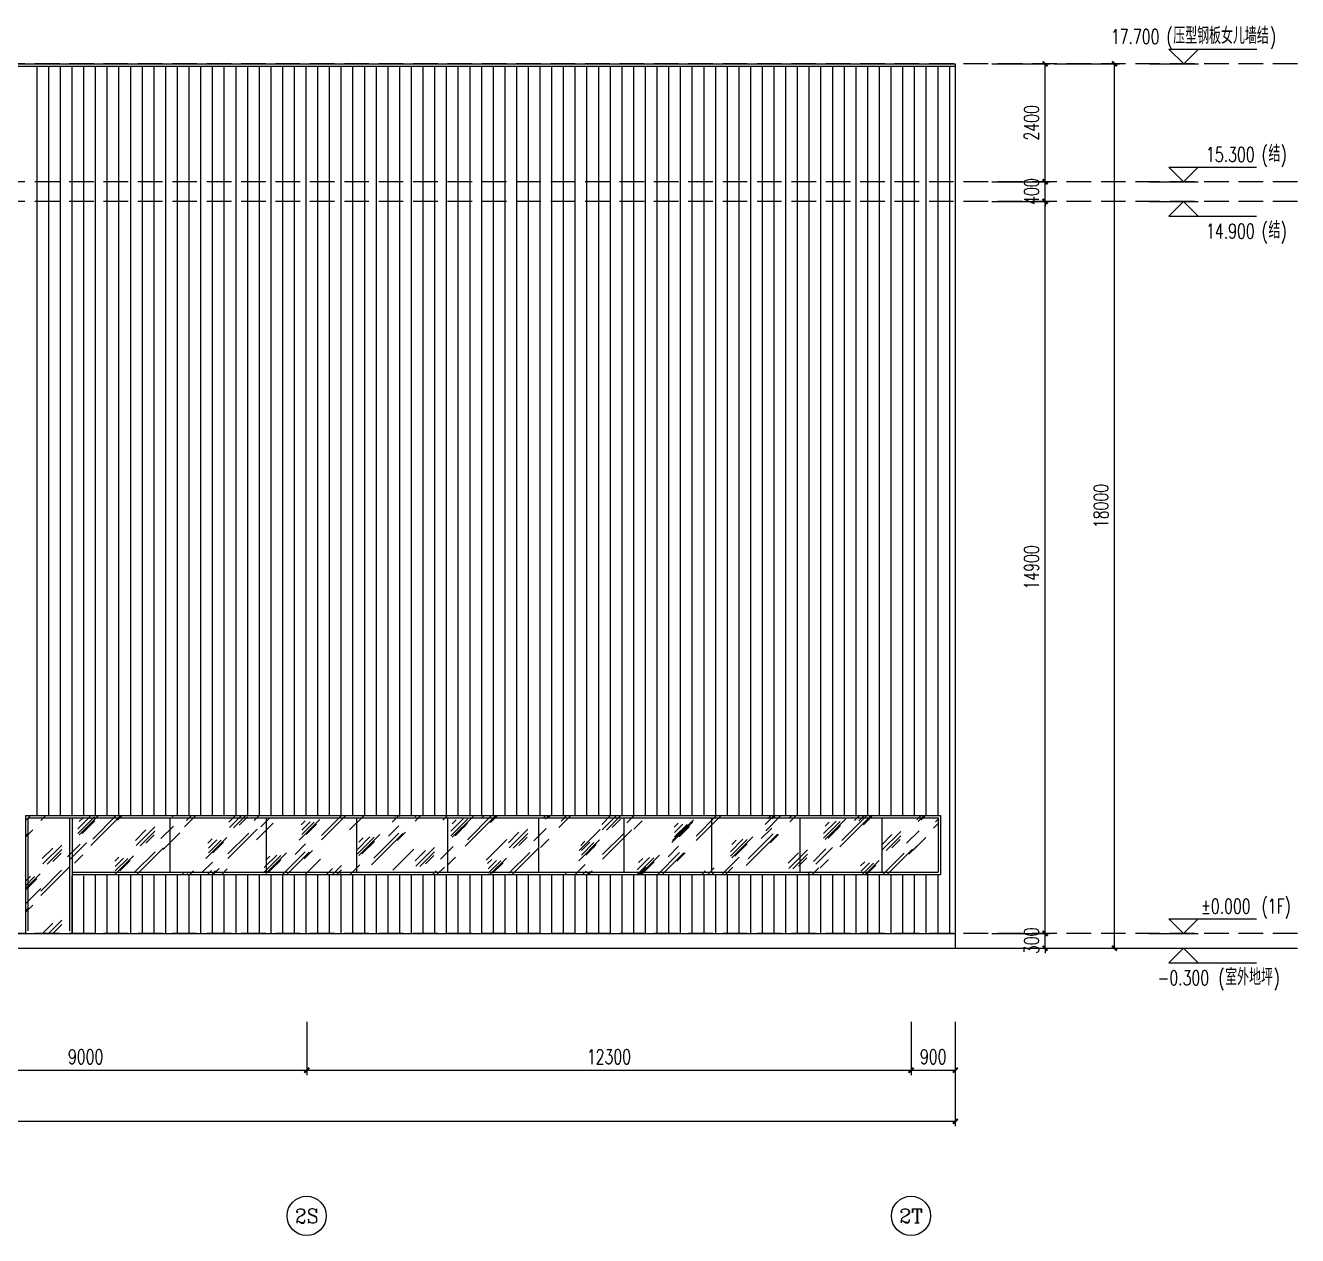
# Model space of a CAD drawing. Extents: x -2377130 to 293730, y -2 to 754590.
# Drawn here: x -764284 to -738393, y 511087 to 535719 of the extents above; entities that cross this region are included whole.
import ezdxf
from ezdxf.enums import TextEntityAlignment as Align

# ---------------------------------------------------------------- set-up
doc = ezdxf.new("R2010")
doc.units = 0
doc.header["$LTSCALE"] = 1000
doc.header["$MEASUREMENT"] = 0
doc.linetypes.add('__DASH', pattern=[0.35, 0.25, -0.1])
doc.linetypes.add('DOTE', pattern=[2.42, 2, -0.2, 0.02, -0.2])
doc.layers.get('Defpoints').update_dxf_attribs({"color": 210})
for name, color, linetype in [('A-AXIS-D', 1, 'Continuous'), ('A-AXIS-DOTE', 14, 'DOTE'), ('A-HATCH-2', 251, 'Continuous'), ('A-LIN-V', 9, 'Continuous'), ('A-WINDOW', 140, 'Continuous'), ('AS-WALL', 40, 'Continuous'), ('DIM_ELEV', 3, 'Continuous'), ('PUB_TEXT', 7, 'Continuous')]:
    doc.layers.add(name, color=color, linetype=linetype)
doc.layers.add('A-WALL-HATCH', color=8, linetype='Continuous', lineweight=13)
doc.styles.add('_TCH_AXIS', font='COMPLEX', dxfattribs={"bigfont": 'GBCBIG'})
doc.styles.add('_TCH_DIM', font='SIMPLEX', dxfattribs={"bigfont": 'GBCBIG'})
doc.styles.add('_TCH_DIM_T3', font='SIMPLEX', dxfattribs={"width": 0.705882, "bigfont": 'GBCBIG'})
doc.dimstyles.new('_TCH_ARCH&&100', dxfattribs={"dimtxt": 297.5, "dimasz": 100, "dimexe": 100, "dimexo": 100, "dimgap": 126.25, "dimtad": 1, "dimdec": 0, "dimzin": 0, "dimdsep": 46, "dimtxsty": '_TCH_DIM_T3', "dimblk": 'ARCHTICK', "dimcen": 0.09, "dimclrt": 7, "dimazin": 2, "dimtfac": 1, "dimtdec": 0, "dimtix": 1, "dimtmove": 2, "dimatfit": 3, "dimfxl": 0, "dimtolj": 1, "dimtzin": 0, "dimarcsym": 0})

# ---------------------------------------------------------------- blocks, each defined once
blk = doc.blocks.new('_ArchTick')
at = {"color": 0, "linetype": 'ByBlock', "const_width": 0.4}
blk.add_lwpolyline([(-0.5, -0.5), (0.5, 0.5)], dxfattribs=at)
blk = doc.blocks.new('*D1117')
at = {"layer": 'A-AXIS-D', "color": 0, "lineweight": -2}
for p, q in [((-903359, 515440), (-903359, 513313)), ((-745359, 515440), (-745359, 513313)), ((-903359, 513413), (-745359, 513413))]:
    blk.add_line(p, q, dxfattribs=at)
at = {"layer": 'Defpoints', "color": 0}
for p in [(-903359, 515540), (-745359, 515540), (-745359, 513413)]:
    blk.add_point(p, dxfattribs=at)
at = {"layer": 'A-AXIS-D', "color": 0, "lineweight": -2, "xscale": 100, "yscale": 100, "zscale": 100, "rotation": 180}
blk.add_blockref('_ArchTick', (-903359, 513413), dxfattribs=at)
at = {"layer": 'A-AXIS-D', "color": 0, "lineweight": -2, "xscale": 100, "yscale": 100, "zscale": 100}
blk.add_blockref('_ArchTick', (-745359, 513413), dxfattribs=at)
at = {"layer": 'A-AXIS-D', "color": 7, "insert": (-824359, 513688), "char_height": 297.5, "attachment_point": 5, "style": '_TCH_DIM_T3'}
blk.add_mtext('\\A1;158000', dxfattribs=at)
blk = doc.blocks.new('*D1116')
at = {"layer": 'A-AXIS-D', "color": 0, "lineweight": -2}
for p, q in [((-743353, 534937), (-742019, 534937)), ((-742119, 516937), (-742119, 534937)), ((-743353, 516937), (-742019, 516937))]:
    blk.add_line(p, q, dxfattribs=at)
at = {"layer": 'Defpoints', "color": 0}
for p in [(-743453, 534937), (-742119, 534937), (-743453, 516937)]:
    blk.add_point(p, dxfattribs=at)
at = {"layer": 'A-AXIS-D', "color": 0, "lineweight": -2, "xscale": 100, "yscale": 100, "zscale": 100}
for p, rotation in [((-742119, 534937), 90), ((-742119, 516937), 270)]:
    blk.add_blockref('_ArchTick', p, dxfattribs=dict(at, rotation=rotation))
at = {"layer": 'A-AXIS-D', "color": 7, "insert": (-742394, 525937), "char_height": 297.5, "attachment_point": 5, "rotation": 90, "style": '_TCH_DIM_T3'}
blk.add_mtext('\\A1;18000', dxfattribs=at)
blk = doc.blocks.new('*D1115')
at = {"layer": 'A-AXIS-D', "color": 0, "lineweight": -2}
for p, q in [((-743532, 517237), (-743532, 517337)), ((-744617, 517237), (-743432, 517237)), ((-743532, 516937), (-743532, 517237)), ((-744617, 516937), (-743432, 516937)), ((-743532, 516937), (-743532, 516837))]:
    blk.add_line(p, q, dxfattribs=at)
at = {"layer": 'Defpoints', "color": 0}
for p in [(-744717, 517237), (-743532, 517237), (-744717, 516937)]:
    blk.add_point(p, dxfattribs=at)
at = {"layer": 'A-AXIS-D', "color": 0, "lineweight": -2, "xscale": 100, "yscale": 100, "zscale": 100}
for p, rotation in [((-743532, 517237), 270), ((-743532, 516937), 90)]:
    blk.add_blockref('_ArchTick', p, dxfattribs=dict(at, rotation=rotation))
at = {"layer": 'A-AXIS-D', "color": 7, "insert": (-743807, 517087), "char_height": 297.5, "attachment_point": 5, "rotation": 90, "style": '_TCH_DIM_T3'}
blk.add_mtext('\\A1;300', dxfattribs=at)
blk = doc.blocks.new('*D1114')
at = {"layer": 'A-AXIS-D', "color": 0, "lineweight": -2}
for p, q in [((-744617, 532137), (-743432, 532137)), ((-743532, 517237), (-743532, 532137)), ((-744617, 517237), (-743432, 517237))]:
    blk.add_line(p, q, dxfattribs=at)
at = {"layer": 'Defpoints', "color": 0}
for p in [(-744717, 532137), (-743532, 532137), (-744717, 517237)]:
    blk.add_point(p, dxfattribs=at)
at = {"layer": 'A-AXIS-D', "color": 0, "lineweight": -2, "xscale": 100, "yscale": 100, "zscale": 100}
for p, rotation in [((-743532, 532137), 90), ((-743532, 517237), 270)]:
    blk.add_blockref('_ArchTick', p, dxfattribs=dict(at, rotation=rotation))
at = {"layer": 'A-AXIS-D', "color": 7, "insert": (-743807, 524687), "char_height": 297.5, "attachment_point": 5, "rotation": 90, "style": '_TCH_DIM_T3'}
blk.add_mtext('\\A1;14900', dxfattribs=at)
blk = doc.blocks.new('*D1113')
at = {"layer": 'A-AXIS-D', "color": 0, "lineweight": -2}
for p, q in [((-743532, 532537), (-743532, 532637)), ((-744617, 532537), (-743432, 532537)), ((-743532, 532137), (-743532, 532537)), ((-744617, 532137), (-743432, 532137)), ((-743532, 532137), (-743532, 532037))]:
    blk.add_line(p, q, dxfattribs=at)
at = {"layer": 'Defpoints', "color": 0}
for p in [(-744717, 532537), (-743532, 532537), (-744717, 532137)]:
    blk.add_point(p, dxfattribs=at)
at = {"layer": 'A-AXIS-D', "color": 0, "lineweight": -2, "xscale": 100, "yscale": 100, "zscale": 100}
for p, rotation in [((-743532, 532537), 270), ((-743532, 532137), 90)]:
    blk.add_blockref('_ArchTick', p, dxfattribs=dict(at, rotation=rotation))
at = {"layer": 'A-AXIS-D', "color": 7, "insert": (-743807, 532337), "char_height": 297.5, "attachment_point": 5, "rotation": 90, "style": '_TCH_DIM_T3'}
blk.add_mtext('\\A1;400', dxfattribs=at)
blk = doc.blocks.new('*D1112')
at = {"layer": 'A-AXIS-D', "color": 0, "lineweight": -2}
for p, q in [((-744617, 534937), (-743432, 534937)), ((-743532, 532537), (-743532, 534937)), ((-744617, 532537), (-743432, 532537))]:
    blk.add_line(p, q, dxfattribs=at)
at = {"layer": 'Defpoints', "color": 0}
for p in [(-744717, 534937), (-743532, 534937), (-744717, 532537)]:
    blk.add_point(p, dxfattribs=at)
at = {"layer": 'A-AXIS-D', "color": 0, "lineweight": -2, "xscale": 100, "yscale": 100, "zscale": 100}
for p, rotation in [((-743532, 534937), 90), ((-743532, 532537), 270)]:
    blk.add_blockref('_ArchTick', p, dxfattribs=dict(at, rotation=rotation))
at = {"layer": 'A-AXIS-D', "color": 7, "insert": (-743807, 533737), "char_height": 297.5, "attachment_point": 5, "rotation": 90, "style": '_TCH_DIM_T3'}
blk.add_mtext('\\A1;2400', dxfattribs=at)
blk = doc.blocks.new('*D1111')
at = {"layer": 'A-AXIS-D', "color": 0, "lineweight": -2}
for p, q in [((-746259, 515440), (-746259, 514353)), ((-745359, 515440), (-745359, 514353)), ((-746259, 514453), (-745359, 514453))]:
    blk.add_line(p, q, dxfattribs=at)
at = {"layer": 'Defpoints', "color": 0}
for p in [(-746259, 515540), (-745359, 515540), (-745359, 514453)]:
    blk.add_point(p, dxfattribs=at)
at = {"layer": 'A-AXIS-D', "color": 0, "lineweight": -2, "xscale": 100, "yscale": 100, "zscale": 100, "rotation": 180}
blk.add_blockref('_ArchTick', (-746259, 514453), dxfattribs=at)
at = {"layer": 'A-AXIS-D', "color": 0, "lineweight": -2, "xscale": 100, "yscale": 100, "zscale": 100}
blk.add_blockref('_ArchTick', (-745359, 514453), dxfattribs=at)
at = {"layer": 'A-AXIS-D', "color": 7, "insert": (-745809, 514728), "char_height": 297.5, "attachment_point": 5, "style": '_TCH_DIM_T3'}
blk.add_mtext('\\A1;900', dxfattribs=at)
blk = doc.blocks.new('*D1110')
at = {"layer": 'A-AXIS-D', "color": 0, "lineweight": -2}
for p, q in [((-758559, 515440), (-758559, 514353)), ((-746259, 515440), (-746259, 514353)), ((-758559, 514453), (-746259, 514453))]:
    blk.add_line(p, q, dxfattribs=at)
at = {"layer": 'Defpoints', "color": 0}
for p in [(-758559, 515540), (-746259, 515540), (-746259, 514453)]:
    blk.add_point(p, dxfattribs=at)
at = {"layer": 'A-AXIS-D', "color": 0, "lineweight": -2, "xscale": 100, "yscale": 100, "zscale": 100, "rotation": 180}
blk.add_blockref('_ArchTick', (-758559, 514453), dxfattribs=at)
at = {"layer": 'A-AXIS-D', "color": 0, "lineweight": -2, "xscale": 100, "yscale": 100, "zscale": 100}
blk.add_blockref('_ArchTick', (-746259, 514453), dxfattribs=at)
at = {"layer": 'A-AXIS-D', "color": 7, "insert": (-752409, 514728), "char_height": 297.5, "attachment_point": 5, "style": '_TCH_DIM_T3'}
blk.add_mtext('\\A1;12300', dxfattribs=at)
blk = doc.blocks.new('*D1109')
at = {"layer": 'A-AXIS-D', "color": 0, "lineweight": -2}
for p, q in [((-767559, 515440), (-767559, 514353)), ((-758559, 515440), (-758559, 514353)), ((-767559, 514453), (-758559, 514453))]:
    blk.add_line(p, q, dxfattribs=at)
at = {"layer": 'Defpoints', "color": 0}
for p in [(-767559, 515540), (-758559, 515540), (-758559, 514453)]:
    blk.add_point(p, dxfattribs=at)
at = {"layer": 'A-AXIS-D', "color": 0, "lineweight": -2, "xscale": 100, "yscale": 100, "zscale": 100, "rotation": 180}
blk.add_blockref('_ArchTick', (-767559, 514453), dxfattribs=at)
at = {"layer": 'A-AXIS-D', "color": 0, "lineweight": -2, "xscale": 100, "yscale": 100, "zscale": 100}
blk.add_blockref('_ArchTick', (-758559, 514453), dxfattribs=at)
at = {"layer": 'A-AXIS-D', "color": 7, "insert": (-763059, 514728), "char_height": 297.5, "attachment_point": 5, "style": '_TCH_DIM_T3'}
blk.add_mtext('\\A1;9000', dxfattribs=at)

msp = doc.modelspace()

# ---------------------------------------------------------------- linework, layer by layer
at = {"layer": 'A-AXIS-D', "color": 8}
for centre in [(-758560.9, 511487.5), (-746260.9, 511487.5)]:
    msp.add_circle(centre, 400, dxfattribs=at)
at = {"layer": 'A-AXIS-DOTE', "color": 8, "linetype": '__DASH', "ltscale": 2}
for p, q in [((-738393.5, 534937.5), (-910418.5, 534937.5)), ((-738393.5, 532537.5), (-910418.5, 532537.5)), ((-738393.5, 532137.5), (-910418.5, 532137.5)), ((-738393.5, 517237.5), (-910418.5, 517237.5))]:
    msp.add_line(p, q, dxfattribs=at)
at = {"layer": 'A-HATCH-2', "color": 8, "linetype": 'Continuous'}
for p, q in [((-764047.1, 519637.4), (-764047.1, 534887.5)), ((-763808.9, 519637.3), (-763808.9, 534887.5)), ((-763570.8, 519637.2), (-763570.8, 534887.5)), ((-763332.7, 519637.1), (-763332.7, 534887.5)), ((-763094.6, 519637), (-763094.6, 534887.5)), ((-762856.4, 519636.9), (-762856.4, 534887.5)), ((-762618.3, 519636.8), (-762618.3, 534887.5)), ((-762380.2, 519636.7), (-762380.2, 534887.5)), ((-762142.1, 519636.6), (-762142.1, 534887.5)), ((-761903.9, 519636.5), (-761903.9, 534887.5)), ((-761665.8, 519636.4), (-761665.8, 534887.5)), ((-761427.7, 519636.3), (-761427.7, 534887.5)), ((-761189.6, 519636.2), (-761189.6, 534887.5)), ((-760951.4, 519636.1), (-760951.4, 534887.5)), ((-760713.3, 519636), (-760713.3, 534887.5)), ((-760475.2, 519636), (-760475.2, 534887.5)), ((-760237.1, 519635.9), (-760237.1, 534887.5)), ((-759998.9, 519635.8), (-759998.9, 534887.5)), ((-759760.8, 519635.7), (-759760.8, 534887.5)), ((-759522.7, 519635.6), (-759522.7, 534887.5)), ((-759284.6, 519635.5), (-759284.6, 534887.5)), ((-759046.4, 519635.4), (-759046.4, 534887.5)), ((-758808.3, 519635.3), (-758808.3, 534887.5)), ((-758570.2, 519635.2), (-758570.2, 534887.5)), ((-758332.1, 519635.1), (-758332.1, 534887.5)), ((-758093.9, 519635), (-758093.9, 534887.5)), ((-757855.8, 519634.9), (-757855.8, 534887.5)), ((-757617.7, 519634.8), (-757617.7, 534887.5)), ((-757379.6, 519634.7), (-757379.6, 534887.5)), ((-757141.4, 519634.6), (-757141.4, 534887.5)), ((-756903.3, 519634.5), (-756903.3, 534887.5)), ((-756665.2, 519634.5), (-756665.2, 534887.5)), ((-756427.1, 519634.4), (-756427.1, 534887.5)), ((-756188.9, 519634.3), (-756188.9, 534887.5)), ((-755950.8, 519634.2), (-755950.8, 534887.5)), ((-755712.7, 519634.1), (-755712.7, 534887.5)), ((-755474.6, 519634), (-755474.6, 534887.5)), ((-755236.4, 519633.9), (-755236.4, 534887.5)), ((-754998.3, 519633.8), (-754998.3, 534887.5)), ((-754760.2, 519633.7), (-754760.2, 534887.5)), ((-754522.1, 519633.6), (-754522.1, 534887.5)), ((-754283.9, 519633.5), (-754283.9, 534887.5)), ((-754045.8, 519633.4), (-754045.8, 534887.5)), ((-753807.7, 519633.3), (-753807.7, 534887.5)), ((-753569.6, 519633.2), (-753569.6, 534887.5)), ((-753331.4, 519633.1), (-753331.4, 534887.5)), ((-753093.3, 519633), (-753093.3, 534887.5)), ((-752855.2, 519633), (-752855.2, 534887.5)), ((-752617.1, 519632.9), (-752617.1, 534887.5)), ((-752378.9, 519632.8), (-752378.9, 534887.5)), ((-752140.8, 519632.7), (-752140.8, 534887.5)), ((-751902.7, 519632.6), (-751902.7, 534887.5)), ((-751664.6, 519632.5), (-751664.6, 534887.5)), ((-751426.4, 519632.4), (-751426.4, 534887.5)), ((-751188.3, 519632.3), (-751188.3, 534887.5)), ((-750950.2, 519632.2), (-750950.2, 534887.5)), ((-750712.1, 519632.1), (-750712.1, 534887.5)), ((-750473.9, 519632), (-750473.9, 534887.5)), ((-750235.8, 519631.9), (-750235.8, 534887.5)), ((-749997.7, 519631.8), (-749997.7, 534887.5)), ((-749759.6, 519631.7), (-749759.6, 534887.5)), ((-749521.4, 519631.6), (-749521.4, 534887.5)), ((-749283.3, 519631.5), (-749283.3, 534887.5)), ((-749045.2, 519631.5), (-749045.2, 534887.5)), ((-748807.1, 519631.4), (-748807.1, 534887.5)), ((-748568.9, 519631.3), (-748568.9, 534887.5)), ((-748330.8, 519631.2), (-748330.8, 534887.5)), ((-748092.7, 519631.1), (-748092.7, 534887.5)), ((-747854.6, 519631), (-747854.6, 534887.5)), ((-747616.4, 519630.9), (-747616.4, 534887.5)), ((-747378.3, 519630.8), (-747378.3, 534887.5)), ((-747140.2, 519630.7), (-747140.2, 534887.5)), ((-746902.1, 519630.6), (-746902.1, 534887.5)), ((-746663.9, 519630.5), (-746663.9, 534887.5)), ((-746425.8, 519630.4), (-746425.8, 534887.5)), ((-746187.7, 519630.3), (-746187.7, 534887.5)), ((-745949.6, 519630.2), (-745949.6, 534887.5)), ((-745711.4, 519630.1), (-745711.4, 534887.5)), ((-745473.3, 519632.8), (-745473.3, 534887.5)), ((-745473.3, 517237.5), (-745473.3, 519630)), ((-763332.7, 517237.5), (-763332.7, 518412.5)), ((-763094.6, 517237.5), (-763094.6, 518412.8)), ((-762856.4, 517237.5), (-762856.4, 518413.1)), ((-762618.3, 517237.5), (-762618.3, 518413.5)), ((-762380.2, 517237.5), (-762380.2, 518413.8)), ((-762142.1, 517237.5), (-762142.1, 518414.1)), ((-761903.9, 517237.5), (-761903.9, 518414.5)), ((-761665.8, 517237.5), (-761665.8, 518414.8)), ((-761427.7, 517237.5), (-761427.7, 518415.1)), ((-761189.6, 517237.5), (-761189.6, 518415.5)), ((-760951.4, 517237.5), (-760951.4, 518415.8)), ((-760713.3, 517237.5), (-760713.3, 518416.2)), ((-760475.2, 517237.5), (-760475.2, 518416.5)), ((-760237.1, 517237.5), (-760237.1, 518416.8)), ((-759998.9, 517237.5), (-759998.9, 518417.2)), ((-759760.8, 517237.5), (-759760.8, 518417.5)), ((-759522.7, 517237.5), (-759522.7, 518417.8)), ((-759284.6, 517237.5), (-759284.6, 518418.2)), ((-759046.4, 517237.5), (-759046.4, 518418.5)), ((-758808.3, 517237.5), (-758808.3, 518418.9)), ((-758570.2, 517237.5), (-758570.2, 518419.2)), ((-758332.1, 517237.5), (-758332.1, 518419.5)), ((-758093.9, 517237.5), (-758093.9, 518419.9)), ((-757855.8, 517237.5), (-757855.8, 518420.2)), ((-757617.7, 517237.5), (-757617.7, 518420.5)), ((-757379.6, 517237.5), (-757379.6, 518420.9)), ((-757141.4, 517237.5), (-757141.4, 518421.2)), ((-756903.3, 517237.5), (-756903.3, 518421.5)), ((-756665.2, 517237.5), (-756665.2, 518421.9)), ((-756427.1, 517237.5), (-756427.1, 518422.2)), ((-756188.9, 517237.5), (-756188.9, 518422.6)), ((-755950.8, 517237.5), (-755950.8, 518422.9)), ((-755712.7, 517237.5), (-755712.7, 518423.2)), ((-755474.6, 517237.5), (-755474.6, 518423.6)), ((-755236.4, 517237.5), (-755236.4, 518423.9)), ((-754998.3, 517237.5), (-754998.3, 518424.2)), ((-754760.2, 517237.5), (-754760.2, 518424.6)), ((-754522.1, 517237.5), (-754522.1, 518424.9)), ((-754283.9, 517237.5), (-754283.9, 518425.3)), ((-754045.8, 517237.5), (-754045.8, 518425.6)), ((-753807.7, 517237.5), (-753807.7, 518425.9)), ((-753569.6, 517237.5), (-753569.6, 518426.3)), ((-753331.4, 517237.5), (-753331.4, 518426.6)), ((-753093.3, 517237.5), (-753093.3, 518426.9)), ((-752855.2, 517237.5), (-752855.2, 518427.3)), ((-752617.1, 517237.5), (-752617.1, 518427.6)), ((-752378.9, 517237.5), (-752378.9, 518427.9)), ((-752140.8, 517237.5), (-752140.8, 518428.3)), ((-751902.7, 517237.5), (-751902.7, 518428.6)), ((-751664.6, 517237.5), (-751664.6, 518429)), ((-751426.4, 517237.5), (-751426.4, 518429.3)), ((-751188.3, 517237.5), (-751188.3, 518429.6)), ((-750950.2, 517237.5), (-750950.2, 518430)), ((-750712.1, 517237.5), (-750712.1, 518430.3)), ((-750473.9, 517237.5), (-750473.9, 518430.6)), ((-750235.8, 517237.5), (-750235.8, 518431)), ((-749997.7, 517237.5), (-749997.7, 518431.3)), ((-749759.6, 517237.5), (-749759.6, 518431.7)), ((-749521.4, 517237.5), (-749521.4, 518432)), ((-749283.3, 517237.5), (-749283.3, 518432.3)), ((-749045.2, 517237.5), (-749045.2, 518432.7)), ((-748807.1, 517237.5), (-748807.1, 518433)), ((-748568.9, 517237.5), (-748568.9, 518433.3)), ((-748330.8, 517237.5), (-748330.8, 518433.7)), ((-748092.7, 517237.5), (-748092.7, 518434)), ((-747854.6, 517237.5), (-747854.6, 518434.3)), ((-747616.4, 517237.5), (-747616.4, 518434.7)), ((-747378.3, 517237.5), (-747378.3, 518435)), ((-747140.2, 517237.5), (-747140.2, 518435.4)), ((-746902.1, 517237.5), (-746902.1, 518435.7)), ((-746663.9, 517237.5), (-746663.9, 518436)), ((-746425.8, 517237.5), (-746425.8, 518436.4)), ((-746187.7, 517237.5), (-746187.7, 518436.7)), ((-745949.6, 517237.5), (-745949.6, 518437)), ((-745711.4, 517237.5), (-745711.4, 518437.4))]:
    msp.add_line(p, q, dxfattribs=at)
at = {"layer": 'A-LIN-V', "color": 8}
for p, q in [((-903359.3, 534937.5), (-745359.3, 534937.5)), ((-745359.3, 534937.5), (-745359.3, 516937.5)), ((-903359.3, 534887.5), (-745359.3, 534887.5)), ((-903359.3, 517237.5), (-745359.3, 517237.5))]:
    msp.add_line(p, q, dxfattribs=at)
at = {"layer": 'A-WALL-HATCH', "color": 8, "linetype": 'Continuous'}
for p, q in [((-764283.5, 519535.7), (-764181.7, 519637.5)), ((-763974.2, 519625.6), (-763962.3, 519637.5)), ((-763974.2, 519535.6), (-763872.3, 519637.5)), ((-763188.9, 519243.5), (-762795, 519637.5)), ((-762955.9, 519026.5), (-762345, 519637.5)), ((-762913.5, 519158.9), (-762435, 519637.5)), ((-762588.9, 519633.5), (-762585, 519637.5)), ((-762498.9, 519623.2), (-762484.7, 519637.5)), ((-762408.9, 519543.5), (-762315, 519637.5)), ((-761291.6, 519613.5), (-761267.6, 519637.5)), ((-761050.1, 519405), (-760817.6, 519637.5)), ((-761007.7, 519537.4), (-760907.6, 519637.5)), ((-760146.1, 519501.6), (-760010.3, 519637.5)), ((-760133.6, 519394.1), (-759890.3, 519637.5)), ((-760048.8, 519388.9), (-759800.3, 519637.5)), ((-759630.9, 519536.8), (-759530.3, 519637.5)), ((-758256.6, 519233.7), (-757852.9, 519637.5)), ((-758256.6, 519143.7), (-757762.9, 519637.5)), ((-757686, 519345), (-757393.5, 519637.5)), ((-756818, 519505), (-756685.6, 519637.5)), ((-756763.2, 519619.8), (-756745.6, 519637.5)), ((-756673.1, 519619.9), (-756655.6, 519637.5)), ((-756350.8, 519612.2), (-756325.6, 519637.5)), ((-756350.8, 519522.2), (-756235.6, 519637.5)), ((-755788.6, 519545.3), (-755696.4, 519637.5)), ((-755332.5, 519013.1), (-754708.2, 519637.5)), ((-755290.1, 519145.6), (-754798.2, 519637.5)), ((-754999.5, 519586.2), (-754948.2, 519637.5)), ((-754819.4, 519496.2), (-754678.2, 519637.5)), ((-753732.1, 519596.2), (-753690.9, 519637.5)), ((-753702.1, 519566.2), (-753630.9, 519637.5)), ((-753642.1, 519596.2), (-753600.9, 519637.5)), ((-753426.7, 519391.6), (-753180.9, 519637.5)), ((-753384.3, 519524.1), (-753270.9, 519637.5)), ((-752556.6, 519454.4), (-752373.5, 519637.5)), ((-752544.2, 519346.8), (-752253.5, 519637.5)), ((-752459.3, 519341.6), (-752163.5, 519637.5)), ((-752041.5, 519489.5), (-751893.5, 519637.5)), ((-750633.2, 519220.4), (-750216.2, 519637.5)), ((-750633.2, 519130.4), (-750126.2, 519637.5)), ((-749228.6, 519457.7), (-749048.8, 519637.5)), ((-749217.4, 519328.3), (-748908.2, 519637.5)), ((-749173.7, 519572.6), (-749108.8, 519637.5)), ((-749083.7, 519572.6), (-749018.8, 519637.5)), ((-748727.4, 519598.9), (-748688.8, 519637.5)), ((-748727.4, 519508.9), (-748598.8, 519637.5)), ((-747709.1, 518999.8), (-747072.7, 519636.2)), ((-747666.7, 519132.2), (-747161.5, 519637.5)), ((-747410, 519538.9), (-747311.5, 519637.5)), ((-747320, 519528.6), (-747211.2, 519637.5)), ((-746142.6, 519548.9), (-746054.1, 519637.5)), ((-746112.6, 519518.9), (-745994.1, 519637.5)), ((-746052.6, 519548.9), (-745964.1, 519637.5)), ((-764283.5, 519466.3), (-764274.2, 519475.6)), ((-763218.9, 519363.5), (-762964.4, 519618)), ((-763218.9, 519273.5), (-762879.5, 519612.9)), ((-763188.9, 519513.5), (-763104.1, 519598.3)), ((-763128.9, 519273.5), (-762874.3, 519528.1)), ((-763038.9, 519363.5), (-762911.6, 519490.8)), ((-762031, 519024.1), (-761649.2, 519405.9)), ((-761528.3, 519166.8), (-761273.7, 519421.3)), ((-759933.9, 519443.8), (-759764.2, 519613.5)), ((-759583.3, 519144.7), (-759243.9, 519484.1)), ((-759493.3, 519404.4), (-759323.6, 519574.1)), ((-758715.4, 519135), (-758291.1, 519559.2)), ((-758673, 519447.4), (-758588.1, 519532.2)), ((-758660.5, 519339.8), (-758490.8, 519509.5)), ((-758660.5, 519249.8), (-758406, 519504.4)), ((-758570.5, 519249.9), (-758358.4, 519462)), ((-758480.5, 519339.9), (-758395.6, 519424.7)), ((-756896.8, 519216.2), (-756684.7, 519428.3)), ((-755629.5, 519316.2), (-755374.9, 519570.7)), ((-755629.5, 519226.2), (-755290.1, 519565.6)), ((-755599.5, 519196.2), (-755175.2, 519620.4)), ((-755599.5, 519466.2), (-755514.6, 519551)), ((-755539.4, 519226.2), (-755284.9, 519480.8)), ((-755449.4, 519316.2), (-755322.2, 519443.5)), ((-753938.8, 519119.5), (-753684.3, 519374)), ((-752344.5, 519396.5), (-752174.8, 519566.2)), ((-751903.8, 519357.1), (-751734.1, 519526.8)), ((-751125.9, 519087.7), (-750701.7, 519511.9)), ((-751114.7, 519128), (-750690.5, 519552.2)), ((-751083.5, 519400.1), (-750998.6, 519485)), ((-751071.1, 519292.5), (-750901.4, 519462.2)), ((-751071.1, 519202.5), (-750816.5, 519457.1)), ((-750981, 519202.6), (-750768.9, 519414.7)), ((-750891, 519292.6), (-750806.2, 519377.4)), ((-749307.4, 519168.9), (-749095.3, 519381)), ((-748040, 519268.9), (-747785.5, 519523.4)), ((-748040, 519178.9), (-747700.6, 519518.3)), ((-748010, 519148.9), (-747585.8, 519573.2)), ((-748010, 519418.9), (-747925.2, 519503.7)), ((-747950, 519178.9), (-747695.4, 519433.5)), ((-747860, 519268.9), (-747732.7, 519396.2)), ((-747230, 519448.9), (-747060.3, 519618.6)), ((-745803.3, 519378.3), (-745709.3, 519472.2)), ((-745760.8, 519510.7), (-745709.3, 519562.2)), ((-764283.5, 519196.3), (-764136.6, 519343.2)), ((-764283.5, 519226.3), (-764225.4, 519284.4)), ((-762043.4, 519131.6), (-761831.3, 519343.8)), ((-761946.2, 519018.9), (-761649.2, 519315.9)), ((-761831.3, 519073.8), (-761661.6, 519243.5)), ((-761480.7, 518944.3), (-761141.3, 519283.8)), ((-761390.7, 519034.4), (-761221, 519204.1)), ((-760612.8, 518765), (-760188.5, 519189.2)), ((-760570.3, 519077.4), (-760485.5, 519162.2)), ((-760557.9, 518969.8), (-760388.2, 519139.5)), ((-760557.9, 518879.8), (-760303.3, 519134.4)), ((-760162.5, 518765.2), (-759568.5, 519359.2)), ((-760162.5, 518855.2), (-759738.2, 519279.5)), ((-757526.8, 518946.2), (-757272.3, 519200.7)), ((-757526.8, 518856.2), (-757187.4, 519195.6)), ((-757496.8, 518826.2), (-757072.6, 519250.4)), ((-757496.8, 519096.2), (-757412, 519181)), ((-757238.4, 518634.6), (-756602, 519271)), ((-757196, 518767), (-756686.8, 519276.2)), ((-756716.8, 519126.2), (-756547.1, 519295.9)), ((-754909.5, 518727.4), (-754485.2, 519151.6)), ((-754454, 519084.3), (-754241.8, 519296.5)), ((-754441.5, 518976.8), (-754059.7, 519358.6)), ((-754356.7, 518971.6), (-754059.7, 519268.6)), ((-754241.8, 519026.5), (-754072.1, 519196.2)), ((-753801.2, 518987.1), (-753631.5, 519156.8)), ((-753023.3, 518717.7), (-752599, 519141.9)), ((-753012.1, 518927.7), (-752587.9, 519351.9)), ((-752980.9, 519030.1), (-752896, 519114.9)), ((-752539.1, 518751.9), (-751945.1, 519345.9)), ((-752539.1, 518841.9), (-752114.8, 519266.2)), ((-749937.4, 518898.9), (-749682.8, 519153.4)), ((-749937.4, 518808.9), (-749598, 519148.3)), ((-749907.4, 518778.9), (-749483.1, 519203.1)), ((-749907.4, 519048.9), (-749822.5, 519133.7)), ((-749615, 518621.3), (-748978.6, 519257.7)), ((-749572.6, 518753.7), (-749063.4, 519262.8)), ((-749127.3, 519078.9), (-748957.6, 519248.6)), ((-746864.5, 519037.1), (-746652.4, 519249.2)), ((-746852.1, 518929.5), (-746470.2, 519311.3)), ((-746767.2, 518924.3), (-746470.2, 519221.3)), ((-746652.4, 518979.2), (-746482.7, 519148.9)), ((-746349.4, 519072.2), (-746094.8, 519326.8)), ((-746301.8, 518849.8), (-745962.4, 519189.2)), ((-763940.8, 518761.6), (-763728.7, 518973.7)), ((-763928.4, 518654), (-763546.5, 519035.9)), ((-763843.5, 518648.9), (-763546.5, 518945.9)), ((-763728.7, 518703.7), (-763559, 518873.4)), ((-763425.7, 518796.8), (-763171.1, 519051.3)), ((-763378.1, 518744), (-763038.7, 519083.4)), ((-762068.3, 518476.7), (-761644.1, 518901)), ((-762017.6, 518437.5), (-761474.4, 518980.7)), ((-760467.9, 518879.8), (-760255.7, 519092)), ((-760377.9, 518969.8), (-760293, 519054.7)), ((-759394.2, 518456.1), (-758970, 518880.4)), ((-759052.9, 518437.5), (-758592.7, 518897.7)), ((-758962.9, 518437.5), (-758507.8, 518892.5)), ((-758794.2, 518846.1), (-758582.1, 519058.3)), ((-758614.2, 518756.2), (-758444.5, 518925.9)), ((-757436.8, 518856.2), (-757182.2, 519110.8)), ((-757346.8, 518946.2), (-757219.5, 519073.5)), ((-756806.8, 518527), (-756382.6, 518951.3)), ((-756351.3, 518714.3), (-756139.2, 518926.5)), ((-756338.9, 518606.8), (-755957.1, 518988.6)), ((-756254.1, 518601.6), (-755957.1, 518898.6)), ((-755836.2, 518749.5), (-755581.6, 519004)), ((-754444.9, 518463.4), (-754020.7, 518887.7)), ((-754380.9, 518437.5), (-753850.9, 518967.4)), ((-752968.4, 518922.5), (-752798.7, 519092.2)), ((-752968.4, 518832.5), (-752713.9, 519087.1)), ((-752878.4, 518832.6), (-752666.3, 519044.7)), ((-752788.4, 518922.6), (-752703.5, 519007.4)), ((-751416.2, 518437.5), (-750969.3, 518884.3)), ((-751326.2, 518437.5), (-750884.4, 518879.2)), ((-751204.7, 518798.9), (-750992.6, 519011)), ((-751024.7, 518708.9), (-750855, 518878.6)), ((-749847.3, 518808.9), (-749592.8, 519063.5)), ((-749757.3, 518898.9), (-749630.1, 519026.2)), ((-748761.9, 518667), (-748549.7, 518879.2)), ((-748749.4, 518559.5), (-748367.6, 518941.3)), ((-748246.7, 518702.2), (-747992.2, 518956.7)), ((-748199.1, 518649.5), (-747859.7, 518988.9)), ((-746821.5, 518450), (-746397.2, 518874.3)), ((-746744.1, 518437.5), (-746227.5, 518954)), ((-746211.7, 518939.8), (-746042, 519109.5)), ((-763974.2, 518008.2), (-763380.2, 518602.2)), ((-763288, 518664.4), (-763118.3, 518834.1)), ((-762467.7, 518707.4), (-762382.8, 518792.2)), ((-762467.6, 518437.5), (-762085.9, 518819.2)), ((-762455.3, 518599.8), (-762285.6, 518769.5)), ((-762455.3, 518509.8), (-762200.7, 518764.3)), ((-762365.2, 518509.8), (-762153.1, 518722)), ((-762275.2, 518599.8), (-762190.4, 518684.7)), ((-760691.6, 518476.1), (-760479.4, 518688.3)), ((-759424.2, 518576.1), (-759169.7, 518830.7)), ((-759424.2, 518486.1), (-759084.8, 518825.6)), ((-759394.2, 518726.1), (-759309.4, 518811)), ((-759334.2, 518486.2), (-759079.6, 518740.7)), ((-759244.2, 518576.2), (-759116.9, 518703.5)), ((-758593.5, 518437.5), (-758280, 518751)), ((-758035.6, 518437.5), (-757854.4, 518618.6)), ((-757675.6, 518437.5), (-757479, 518634)), ((-756139.2, 518656.5), (-755969.5, 518826.2)), ((-755698.6, 518617.1), (-755528.9, 518786.8)), ((-754878.2, 518660.1), (-754793.4, 518744.9)), ((-754865.8, 518552.5), (-754696.1, 518722.2)), ((-754865.8, 518462.5), (-754611.2, 518717.1)), ((-754830.9, 518437.5), (-754496.4, 518771.9)), ((-754775.8, 518462.5), (-754563.6, 518674.7)), ((-754685.8, 518552.5), (-754600.9, 518637.4)), ((-753093.5, 518437.5), (-752890, 518641)), ((-751834.7, 518528.9), (-751580.2, 518783.4)), ((-751834.7, 518438.9), (-751495.3, 518778.3)), ((-751804.7, 518678.9), (-751719.9, 518763.7)), ((-751776.2, 518437.5), (-751380.5, 518833.1)), ((-751744.7, 518438.9), (-751490.1, 518693.5)), ((-751654.7, 518528.9), (-751527.4, 518656.2)), ((-750096.5, 518449.2), (-749757.1, 518788.6)), ((-748664.6, 518554.3), (-748367.6, 518851.3)), ((-748549.7, 518609.2), (-748380, 518778.9)), ((-748109.1, 518569.8), (-747939.4, 518739.5)), ((-747288.8, 518612.8), (-747203.9, 518697.6)), ((-747276.3, 518505.2), (-747106.6, 518674.9)), ((-747254.1, 518437.5), (-747021.8, 518669.8)), ((-747194.1, 518437.5), (-746906.9, 518724.6)), ((-747164.1, 518437.5), (-746974.2, 518627.4)), ((-764283.5, 518149), (-763983.2, 518449.2)), ((-764283.5, 518419), (-764280.2, 518422.2)), ((-764283.5, 518299), (-764182.9, 518399.5)), ((-764283.5, 518209), (-764098.1, 518394.3)), ((-764262.6, 518139.8), (-764050.5, 518351.9)), ((-763974.2, 518098.2), (-763549.9, 518522.5)), ((-761210.3, 518437.5), (-761206.7, 518441)), ((-761090.3, 518437.5), (-761067, 518460.7)), ((-761000.3, 518437.5), (-760982.2, 518455.5)), ((-760940.3, 518437.5), (-760867.3, 518510.4)), ((-760580.3, 518437.5), (-760498.5, 518519.2)), ((-760490.3, 518437.5), (-760413.7, 518514)), ((-760460.3, 518437.5), (-760341.8, 518555.9)), ((-760290.6, 518437.5), (-760177.3, 518550.7)), ((-758155.6, 518437.5), (-758036.6, 518556.4)), ((-757945.6, 518437.5), (-757854.4, 518528.6)), ((-757885.6, 518437.5), (-757866.9, 518456.1)), ((-755998.2, 518437.5), (-755926.5, 518509.2)), ((-755908.2, 518437.5), (-755756.8, 518588.9)), ((-753303.5, 518437.5), (-753277.9, 518463.1)), ((-752943.5, 518437.5), (-752875.1, 518505.8)), ((-752853.5, 518437.5), (-752790.3, 518500.7)), ((-752823.5, 518437.5), (-752752.4, 518508.6)), ((-751805.3, 518437.5), (-751654.5, 518588.3)), ((-750518.8, 518437.5), (-750447.1, 518509.2)), ((-750398.8, 518437.5), (-750265, 518571.3)), ((-750308.8, 518437.5), (-750265, 518481.3)), ((-750038.8, 518437.5), (-749889.5, 518586.7)), ((-748361.5, 518437.5), (-748303.1, 518495.8)), ((-748271.5, 518437.5), (-748133.4, 518575.5)), ((-747096.3, 518505.3), (-747011.4, 518590.1)), ((-764283.5, 517838.7), (-763972.1, 518150.1)), ((-764172.6, 518229.8), (-764087.7, 518314.7)), ((-764283.5, 517939), (-764274.2, 517948.2)), ((-764283.5, 517669), (-764136.6, 517815.8)), ((-764283.5, 517699), (-764225.4, 517757)), ((-763937.6, 517237.5), (-763728.7, 517446.4)), ((-763817.6, 517237.5), (-763546.5, 517508.5)), ((-763727.6, 517237.5), (-763546.5, 517418.5))]:
    msp.add_line(p, q, dxfattribs=at)
at = {"layer": 'A-WINDOW', "color": 8}
for p, q in [((-764283.5, 519637.5), (-764283.5, 517237.5)), ((-764283.5, 519637.5), (-745659.3, 519637.5)), ((-745659.3, 519637.5), (-745659.3, 518437.5)), ((-764233.5, 519587.5), (-764233.5, 517287.5)), ((-764233.5, 519587.5), (-745709.3, 519587.5)), ((-763384.3, 519587.5), (-763384.3, 517287.5)), ((-763334.3, 519587.5), (-763334.3, 517237.5)), ((-761344.3, 519587.5), (-761344.3, 518487.5)), ((-759384.5, 519587.5), (-759384.5, 518487.5)), ((-757544.5, 519587.5), (-757544.5, 518487.5)), ((-755694.5, 519587.5), (-755694.5, 518487.5)), ((-753844.5, 519587.5), (-753844.5, 518487.5)), ((-752104.5, 519587.5), (-752104.5, 518487.5)), ((-750324.5, 519587.5), (-750324.5, 518487.5)), ((-748524.5, 519587.5), (-748524.5, 518487.5)), ((-746854.5, 519587.5), (-746854.5, 518487.5)), ((-745709.3, 519587.5), (-745709.3, 518487.5)), ((-763334.3, 518487.5), (-745709.3, 518487.5)), ((-763334.3, 518437.5), (-745659.3, 518437.5))]:
    msp.add_line(p, q, dxfattribs=at)
at = {"layer": 'AS-WALL', "color": 8}
msp.add_line((-910418.5, 516937.5), (-738393.5, 516937.5), dxfattribs=at)
at = {"layer": 'DIM_ELEV', "color": 8}
for p, q in [((-740710, 534937.5), (-741010, 535237.5)), ((-741010, 535237.5), (-739222, 535237.5)), ((-740710, 534937.5), (-740410, 535237.5)), ((-741410, 534937.5), (-740410, 534937.5)), ((-740714.3, 532537.5), (-741014.3, 532837.5)), ((-741014.3, 532837.5), (-739226.3, 532837.5)), ((-740714.3, 532537.5), (-740414.3, 532837.5)), ((-741414.3, 532537.5), (-740414.3, 532537.5)), ((-741414.3, 532137.5), (-740414.3, 532137.5)), ((-740714.3, 532137.5), (-741014.3, 531837.5)), ((-740714.3, 532137.5), (-740414.3, 531837.5)), ((-741014.3, 531837.5), (-739226.3, 531837.5)), ((-740714.3, 517237.5), (-741014.3, 517537.5)), ((-741014.3, 517537.5), (-739226.3, 517537.5)), ((-740714.3, 517237.5), (-740414.3, 517537.5)), ((-741414.3, 517237.5), (-740414.3, 517237.5)), ((-741414.3, 516937.5), (-740414.3, 516937.5)), ((-740714.3, 516937.5), (-741014.3, 516637.5)), ((-740714.3, 516937.5), (-740414.3, 516637.5)), ((-741014.3, 516637.5), (-739226.3, 516637.5))]:
    msp.add_line(p, q, dxfattribs=at)

# ---------------------------------------------------------------- texts
at = {"layer": 'PUB_TEXT', "color": 8, "style": '_TCH_DIM', "width": 0.705882}
for s, p in [('(', (-741063.8, 535342.5)), (')', (-738957.8, 535342.5)), ('17.700', (-742193.8, 535342.5)), ('15.300', (-740256.3, 532942.5)), ('(', (-739126.3, 532942.5)), (')', (-738740.5, 532942.5)), ('14.900', (-740256.3, 531382.5)), ('(', (-739126.3, 531382.5)), (')', (-738740.5, 531382.5)), ('%%P0.000', (-740356.3, 517642.5)), ('(1F)', (-739126.3, 517642.5)), ('(', (-740006.6, 516182.5)), (')', (-738883.6, 516182.5)), ('-0.300', (-741236.6, 516182.5))]:
    msp.add_text(s, height=297.5, dxfattribs=at).set_placement(p)
at = {"layer": 'PUB_TEXT', "color": 8, "style": '_TCH_DIM'}
for s, height, p in [('压型钢板女儿墙结', 337.59, (-740923.8, 535342.5)), ('结', 337.6, (-738986.3, 532942.5)), ('结', 337.6, (-738986.3, 531382.5)), ('室外地坪', 337.59, (-739866.6, 516182.5))]:
    msp.add_text(s, height=height, dxfattribs=at).set_placement(p)
at = {"layer": 'PUB_TEXT', "color": 8, "style": '_TCH_AXIS'}
for s, height, p, p2 in [('2S', 294.28, (-758799.2, 511340.3), (-758322.7, 511340.3)), ('2T', 288.12, (-746501, 511343.4), (-746020.8, 511343.4))]:
    msp.add_text(s, height=height, dxfattribs=at).set_placement(p, p2, align=Align.FIT)

# ---------------------------------------------------------------- dimensions: what is measured, and where the dimension line sits
at = {"layer": 'A-AXIS-D', "color": 8}
for p1, p2, distance, picture, middle in [((-744716.8, 532537.5), (-744716.8, 534937.5), -1184.8, '*D1112', (-743807, 533737.5)), ((-743452.8, 516937.5), (-743452.8, 534937.5), -1333.3, '*D1116', (-742394.4, 525937.5)), ((-744716.8, 532137.5), (-744716.8, 532537.5), -1184.8, '*D1113', (-743807, 532337.5)), ((-744716.8, 517237.5), (-744716.8, 532137.5), -1184.8, '*D1114', (-743807, 524687.5)), ((-744716.8, 516937.5), (-744716.8, 517237.5), -1184.8, '*D1115', (-743807, 517087.5))]:
    dim = msp.add_aligned_dim(p1=p1, p2=p2, distance=distance, dimstyle='_TCH_ARCH&&100', dxfattribs=at)
    dim.commit()
    dim.dimension.update_dxf_attribs({"geometry": picture, "text_midpoint": middle})
for base, p1, p2, picture, middle in [((-745359.3, 513413.4), (-903359.3, 515540), (-745359.3, 515540), '*D1117', (-824359.3, 513688.4)), ((-758559.3, 514453.4), (-767559.3, 515540), (-758559.3, 515540), '*D1109', (-763059.3, 514728.4)), ((-746259.3, 514453.4), (-758559.3, 515540), (-746259.3, 515540), '*D1110', (-752409.3, 514728.4)), ((-745359.3, 514453.4), (-746259.3, 515540), (-745359.3, 515540), '*D1111', (-745809.3, 514728.4))]:
    dim = msp.add_linear_dim(base=base, p1=p1, p2=p2, angle=0, dimstyle='_TCH_ARCH&&100', override={"dimgap": 0}, dxfattribs=at)
    dim.commit()
    dim.dimension.update_dxf_attribs({"geometry": picture, "text_midpoint": middle, "dimtype": 161})

doc.saveas('drawing.dxf')
